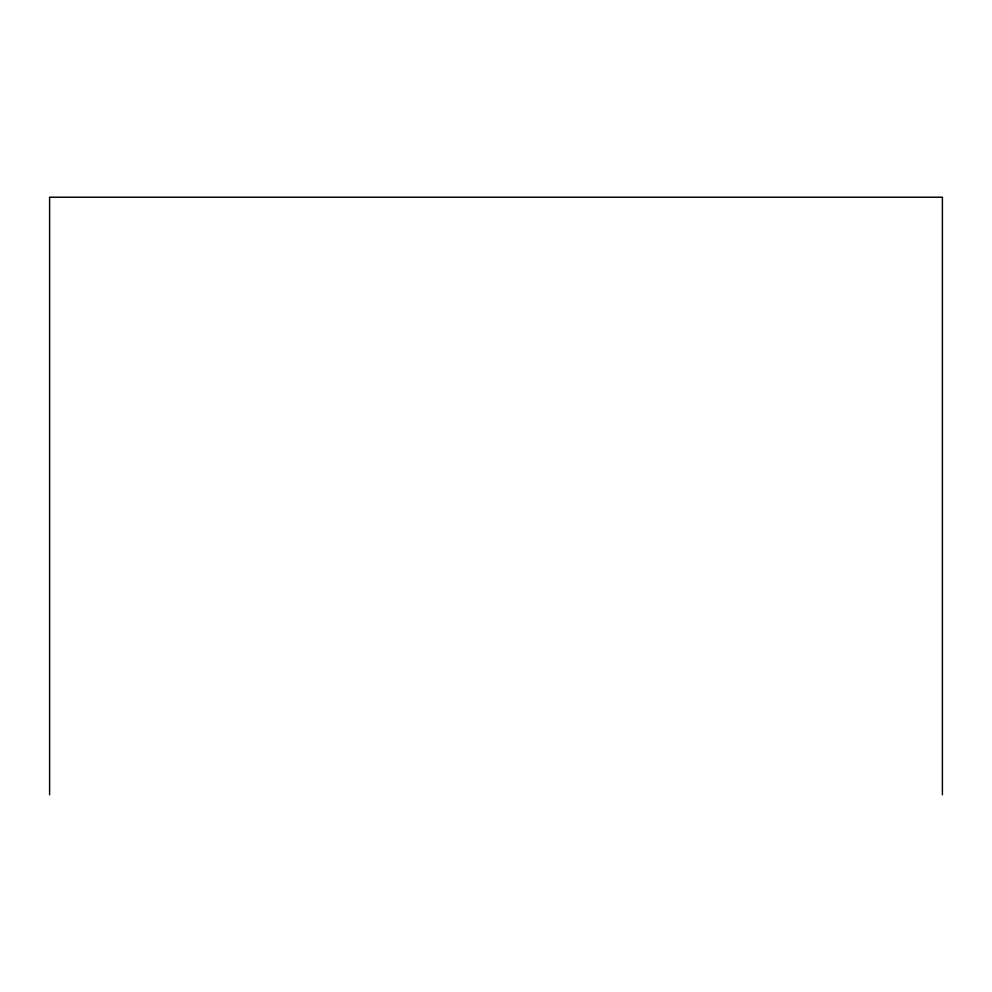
<?xml version="1.0" encoding="UTF-8"?>
<svg xmlns="http://www.w3.org/2000/svg" width="992" height="992" viewBox="0 0 992 992"><rect width="100%" height="100%" fill="white"/><g stroke="black" fill="none" stroke-linecap="round" stroke-linejoin="round"><path stroke-width="1.49" d="M942.4 794.778L942.4 197.222L49.6 197.222L49.6 794.778"/></g></svg>
